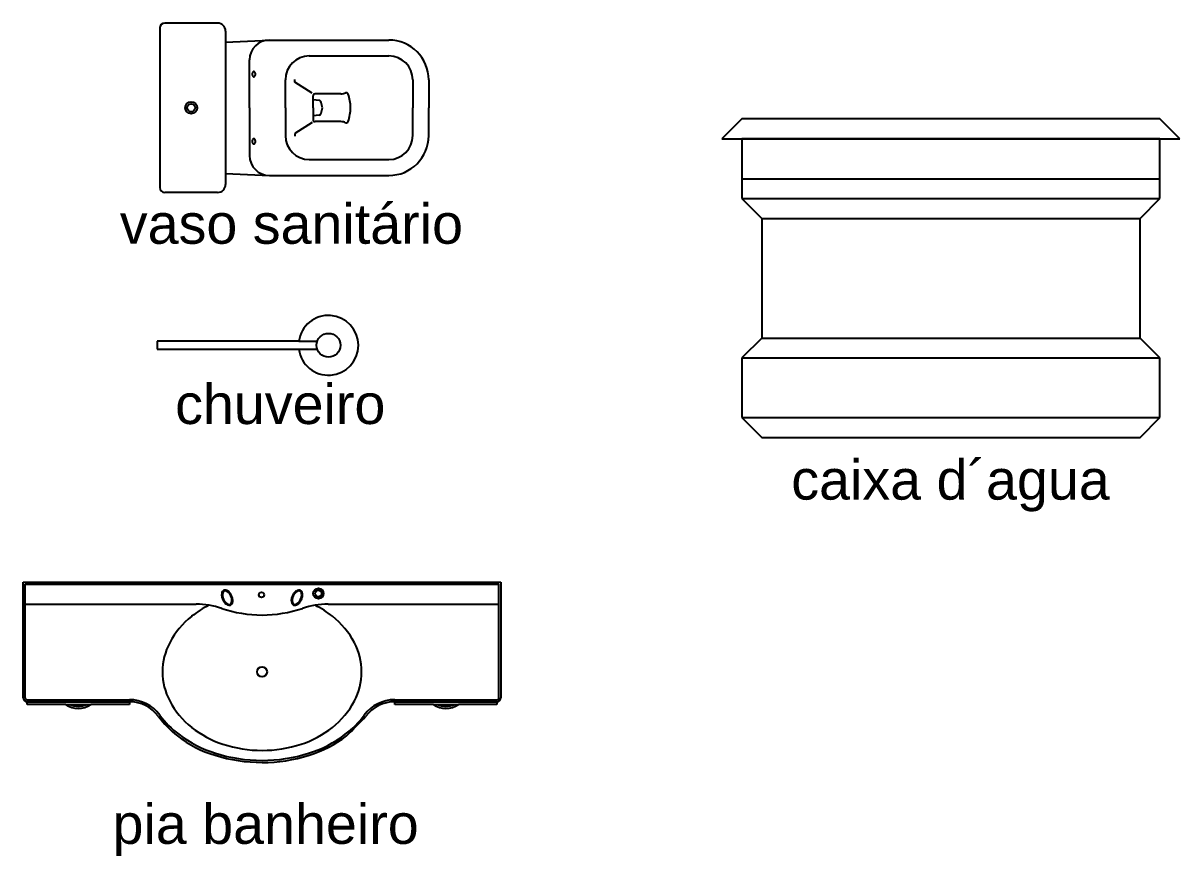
# Model space of a CAD drawing. Header units: centimetres. Extents: x 1216 to 2218, y 1695 to 2254.
# Drawn here: x 1752.5 to 2043, y 2045.3 to 2254.4 of the extents above; entities that cross this region are included whole.
import ezdxf

# ---------------------------------------------------------------- set-up
doc = ezdxf.new("R2010")
doc.units = ezdxf.units.CM
doc.styles.add('texto', font='arial.ttf')

msp = doc.modelspace()

# ---------------------------------------------------------------- linework, layer by layer
for p, q in [((1801.35, 2254.41), (1788.05, 2254.41)), ((1786.85, 2253.21), (1786.85, 2213.11)), ((1803.35, 2252.41), (1803.35, 2213.91)), ((1803.35, 2249.67), (1814.35, 2250.16)), ((1814.35, 2250.16), (1844.35, 2250.16)), ((1824.35, 2246.16), (1844.35, 2246.16)), ((1809.35, 2233.16), (1809.35, 2245.16)), ((1818.35, 2233.16), (1818.35, 2240.16)), ((1820.73, 2239.6), (1820.73, 2240.29)), ((1850.35, 2240.16), (1850.35, 2233.16)), ((1854.35, 2240.16), (1854.35, 2233.16)), ((1825.11, 2236.83), (1820.73, 2239.6)), ((1825.31, 2233.16), (1825.31, 2236.14)), ((1826.81, 2235.01), (1825.31, 2235.14)), ((1832.32, 2236.64), (1825.81, 2236.64)), ((1809.35, 2233.16), (1809.35, 2221.16)), ((1818.35, 2233.16), (1818.35, 2226.16)), ((1825.31, 2233.16), (1825.31, 2230.17)), ((1826.81, 2231.3), (1825.31, 2231.17)), ((1850.35, 2226.16), (1850.35, 2233.16)), ((1854.35, 2226.16), (1854.35, 2233.16)), ((1825.11, 2229.48), (1820.73, 2226.71)), ((1832.32, 2229.67), (1825.81, 2229.67)), ((1932.99, 2230.35), (1927.99, 2225.35)), ((2037.99, 2230.35), (1932.99, 2230.35)), ((2042.99, 2225.35), (2037.99, 2230.35)), ((1820.73, 2226.71), (1820.73, 2226.02)), ((1927.99, 2225.35), (2042.99, 2225.35)), ((2037.99, 2225.35), (1932.99, 2225.35)), ((1932.99, 2225.35), (1932.99, 2210.35)), ((2037.99, 2210.35), (2037.99, 2225.35)), ((1824.35, 2220.16), (1844.35, 2220.16)), ((1803.35, 2216.64), (1814.35, 2216.16)), ((1814.35, 2216.16), (1844.35, 2216.16)), ((1932.99, 2215.35), (2037.99, 2215.35)), ((1801.35, 2211.91), (1788.05, 2211.91)), ((1932.99, 2210.35), (2037.99, 2210.35)), ((1932.99, 2210.35), (1937.99, 2205.35)), ((2032.99, 2205.35), (2037.99, 2210.35)), ((1937.99, 2205.35), (2032.99, 2205.35)), ((1937.99, 2205.35), (1937.99, 2175.35)), ((2032.99, 2175.35), (2032.99, 2205.35)), ((1821.75, 2174.52), (1786.18, 2174.52)), ((1786.18, 2174.52), (1786.18, 2172.52)), ((1821.75, 2174.52), (1826.35, 2174.52)), ((1937.99, 2175.35), (1932.99, 2170.35)), ((1937.99, 2175.35), (2032.99, 2175.35)), ((2037.99, 2170.35), (2032.99, 2175.35)), ((1786.18, 2172.52), (1821.75, 2172.52)), ((1821.75, 2172.52), (1826.35, 2172.52)), ((1932.99, 2170.35), (2037.99, 2170.35)), ((1932.99, 2170.35), (1932.99, 2155.35)), ((2037.99, 2155.35), (2037.99, 2170.35)), ((1932.99, 2155.35), (2037.99, 2155.35)), ((1932.99, 2155.35), (1937.99, 2150.35)), ((2032.99, 2150.35), (2037.99, 2155.35)), ((1937.99, 2150.35), (2032.99, 2150.35)), ((1752.5, 2085.03), (1752.5, 2114.03)), ((1752.5, 2114.03), (1872.5, 2114.03)), ((1753, 2085.03), (1753, 2113.53)), ((1753, 2113.53), (1872, 2113.53)), ((1872, 2085.03), (1872, 2113.53)), ((1872.5, 2114.03), (1872.5, 2085.03)), ((1753, 2108.53), (1795.94, 2108.53)), ((1829.06, 2108.53), (1872, 2108.53)), ((1753.5, 2084.53), (1779.17, 2084.53)), ((1753.5, 2084.03), (1779.17, 2084.03)), ((1753.5, 2083.33), (1753.5, 2084.03)), ((1763.2, 2083.33), (1753.5, 2083.33)), ((1763.2, 2083.33), (1764.17, 2083.33)), ((1764.17, 2083.33), (1768.5, 2083.33)), ((1768.5, 2083.33), (1769.47, 2083.33)), ((1779.17, 2083.33), (1769.47, 2083.33)), ((1779.17, 2084.03), (1779.17, 2083.33)), ((1845.82, 2084.53), (1871.5, 2084.53)), ((1845.82, 2084.03), (1871.5, 2084.03)), ((1845.82, 2083.33), (1845.82, 2084.03)), ((1855.52, 2083.33), (1845.82, 2083.33)), ((1855.52, 2083.33), (1856.5, 2083.33)), ((1856.5, 2083.33), (1860.82, 2083.33)), ((1860.82, 2083.33), (1861.8, 2083.33)), ((1871.5, 2083.33), (1861.8, 2083.33)), ((1871.5, 2084.03), (1871.5, 2083.33))]:
    msp.add_line(p, q)
for centre, radius in [((1794.7, 2233.16), 1.5), ((1794.7, 2233.16), 1), ((1829.18, 2173.52), 3), ((1826.65, 2111.2), 1.31), ((1826.65, 2111.2), 0.805), ((1812.36, 2110.84), 0.653), ((1812.5, 2091.53), 1.25)]:
    msp.add_circle(centre, radius)
for centre, radius, start, end in [((1788.05, 2253.21), 1.2, 90, 180), ((1801.35, 2252.41), 2, 0, 90), ((1814.35, 2245.16), 5, 90, 180), ((1844.35, 2240.16), 10, 0, 90), ((1824.35, 2240.16), 6, 90, 180), ((1844.35, 2240.16), 6, 0, 90), ((1810.95, 2241.59), 0.967, 164.5629, 180), ((1810.95, 2241.59), 0.967, 180, 195.4371), ((1810.69, 2241.66), 0.694, 146.3099, 164.5629), ((1810.69, 2241.52), 0.694, 195.4371, 213.6901), ((1810.52, 2241.78), 0.493, 121.8535, 146.3099), ((1810.52, 2241.41), 0.493, 213.6901, 238.1465), ((1810.41, 2241.95), 0.294, 90, 121.8535), ((1810.41, 2241.24), 0.294, 238.1465, 270), ((1810.41, 2241.95), 0.294, 58.1465, 90), ((1810.41, 2241.24), 0.294, 270, 301.8535), ((1810.31, 2241.78), 0.493, 33.6901, 58.1465), ((1810.31, 2241.41), 0.493, 301.8535, 326.3099), ((1810.14, 2241.66), 0.694, 15.4371, 33.6901), ((1810.14, 2241.52), 0.694, 326.3099, 344.5629), ((1809.88, 2241.59), 0.967, 0, 15.4371), ((1809.88, 2241.59), 0.967, 344.5629, 360), ((1832.15, 2240.1), 3.47, 272.8237, 292.69), ((1833.68, 2236.44), 0.5, 13.9425, 112.69), ((1825.81, 2236.14), 0.5, 90, 180), ((1826.72, 2234.35), 0.67, 14.1141, 81.8789), ((1822.17, 2232.71), 5.5, 4.685, 19.1599), ((1823.12, 2232.97), 11.61, 0.9159, 18.0203), ((1826.72, 2231.96), 0.67, 278.1211, 345.8859), ((1822.17, 2233.61), 5.5, 340.8401, 355.315), ((1823.12, 2233.34), 11.61, 341.9797, 359.0841), ((1825.81, 2230.17), 0.5, 180, 270), ((1832.15, 2226.21), 3.47, 67.31, 87.1763), ((1833.68, 2229.87), 0.5, 247.31, 346.0575), ((1810.69, 2224.79), 0.694, 146.3099, 164.5629), ((1810.52, 2224.9), 0.493, 121.8535, 146.3099), ((1810.41, 2225.07), 0.294, 90, 121.8535), ((1810.41, 2225.07), 0.294, 58.1465, 90), ((1810.31, 2224.9), 0.493, 33.6901, 58.1465), ((1810.14, 2224.79), 0.694, 15.4371, 33.6901), ((1824.35, 2226.16), 6, 180, 270), ((1844.35, 2226.16), 10, 270, 0), ((1844.35, 2226.16), 6, 270, 0), ((1810.95, 2224.72), 0.967, 164.5629, 180), ((1810.95, 2224.72), 0.967, 180, 195.4371), ((1810.69, 2224.65), 0.694, 195.4371, 213.6901), ((1810.52, 2224.54), 0.493, 213.6901, 238.1465), ((1810.41, 2224.37), 0.294, 238.1465, 270), ((1810.41, 2224.37), 0.294, 270, 301.8535), ((1810.31, 2224.54), 0.493, 301.8535, 326.3099), ((1810.14, 2224.65), 0.694, 326.3099, 344.5629), ((1809.88, 2224.72), 0.967, 0, 15.4371), ((1809.88, 2224.72), 0.967, 344.5629, 360), ((1814.35, 2221.16), 5, 180, 270), ((1801.35, 2213.91), 2, 270, 0), ((1788.05, 2213.11), 1.2, 180, 270), ((1829.18, 2173.52), 7.5, 187.6623, 172.3377), ((1803.23, 2111.3), 0.772, 114.2101, 148.4998), ((1803.23, 2111.3), 0.772, 79.9205, 114.2101), ((1803.23, 2111.3), 0.572, 79.9205, 114.2101), ((1803.1, 2110.58), 1.5, 55.4867, 79.9205), ((1821.9, 2110.58), 1.5, 100.0795, 124.5133), ((1821.77, 2111.3), 0.772, 65.7899, 100.0795), ((1821.77, 2111.3), 0.572, 65.7899, 100.0795), ((1821.77, 2111.3), 0.772, 31.5002, 65.7899), ((1804.61, 2110.82), 2.26, 172.9335, 190.0869), ((1803.85, 2110.92), 1.5, 148.4998, 172.9335), ((1805.66, 2111.01), 3.33, 190.0869, 204.2101), ((1804.61, 2110.82), 2.06, 172.9335, 190.0869), ((1803.85, 2110.92), 1.3, 148.4998, 172.9335), ((1805.66, 2111.01), 3.13, 190.0869, 204.2101), ((1805.66, 2111.01), 3.33, 204.2101, 218.3334), ((1803.23, 2111.3), 0.572, 114.2101, 148.4998), ((1805.66, 2111.01), 3.13, 204.2101, 218.3334), ((1804.82, 2110.35), 2.06, 218.3334, 235.4867), ((1803.1, 2110.58), 1.3, 55.4867, 79.9205), ((1802.67, 2109.95), 2.06, 38.3334, 55.4867), ((1802.67, 2109.95), 2.26, 38.3334, 55.4867), ((1801.83, 2109.29), 3.13, 24.2101, 38.3334), ((1801.83, 2109.29), 3.33, 24.2101, 38.3334), ((1801.83, 2109.29), 3.13, 10.0869, 24.2101), ((1803.64, 2109.38), 1.3, 328.4998, 352.9335), ((1801.83, 2109.29), 3.33, 10.0869, 24.2101), ((1802.88, 2109.48), 2.06, 352.9335, 10.0869), ((1803.64, 2109.38), 1.5, 328.4998, 352.9335), ((1802.88, 2109.48), 2.26, 352.9335, 10.0869), ((1822.11, 2109.48), 2.26, 169.9131, 187.0665), ((1821.36, 2109.38), 1.5, 187.0665, 211.5002), ((1823.17, 2109.29), 3.33, 155.7899, 169.9131), ((1822.11, 2109.48), 2.06, 169.9131, 187.0665), ((1821.36, 2109.38), 1.3, 187.0665, 211.5002), ((1823.17, 2109.29), 3.13, 155.7899, 169.9131), ((1823.17, 2109.29), 3.33, 141.6666, 155.7899), ((1823.17, 2109.29), 3.13, 141.6666, 155.7899), ((1822.33, 2109.95), 2.26, 124.5133, 141.6666), ((1822.33, 2109.95), 2.06, 124.5133, 141.6666), ((1821.9, 2110.58), 1.3, 100.0795, 124.5133), ((1820.18, 2110.35), 2.06, 304.5133, 321.6666), ((1819.34, 2111.01), 3.13, 321.6666, 335.7899), ((1819.34, 2111.01), 3.33, 321.6666, 335.7899), ((1821.77, 2111.3), 0.572, 31.5002, 65.7899), ((1819.34, 2111.01), 3.13, 335.7899, 349.9131), ((1821.15, 2110.92), 1.3, 7.0665, 31.5002), ((1819.34, 2111.01), 3.33, 335.7899, 349.9131), ((1820.39, 2110.82), 2.06, 349.9131, 7.0665), ((1821.15, 2110.92), 1.5, 7.0665, 31.5002), ((1820.39, 2110.82), 2.26, 349.9131, 7.0665), ((1810.6, 2085.49), 25.47, 116.5933, 128.2804), ((1795.94, 2088.53), 20, 71.2758, 90), ((1812.5, 2137.38), 31.58, 251.2758, 270), ((1804.82, 2110.35), 2.26, 218.3334, 235.4867), ((1804.39, 2109.72), 1.5, 235.4867, 259.9205), ((1804.39, 2109.72), 1.3, 235.4867, 259.9205), ((1804.26, 2109), 0.772, 259.9205, 294.2101), ((1804.26, 2109), 0.572, 259.9205, 294.2101), ((1804.26, 2109), 0.572, 294.2101, 328.4998), ((1804.26, 2109), 0.772, 294.2101, 328.4998), ((1812.5, 2137.38), 31.58, 270, 288.7242), ((1820.74, 2109), 0.772, 211.5002, 245.7899), ((1820.74, 2109), 0.572, 211.5002, 245.7899), ((1820.74, 2109), 0.772, 245.7899, 280.0795), ((1820.74, 2109), 0.572, 245.7899, 280.0795), ((1820.61, 2109.72), 1.3, 280.0795, 304.5133), ((1820.61, 2109.72), 1.5, 280.0795, 304.5133), ((1820.18, 2110.35), 2.26, 304.5133, 321.6666), ((1829.06, 2088.53), 20, 90, 108.7242), ((1814.4, 2085.49), 25.47, 51.7196, 63.4067), ((1807.69, 2089.18), 20.77, 128.2804, 152.3071), ((1817.31, 2089.18), 20.77, 27.6929, 51.7196), ((1803.21, 2091.53), 15.71, 152.3071, 180), ((1821.79, 2091.53), 15.71, 0, 27.6929), ((1803.21, 2091.53), 15.71, 180, 207.6929), ((1821.79, 2091.53), 15.71, 332.3071, 0), ((1753.5, 2085.03), 1, 180, 270), ((1753.5, 2085.03), 0.5, 180, 270), ((1766.34, 2087.76), 5.43, 234.6741, 305.3259), ((1766.34, 2087.76), 4.92, 243.956, 296.044), ((1779.17, 2075.03), 9.5, 36.445, 90), ((1779.17, 2075.03), 9, 36.445, 90), ((1807.69, 2093.88), 20.77, 207.6929, 231.7196), ((1817.31, 2093.88), 20.77, 308.2804, 332.3071), ((1845.82, 2075.03), 9.5, 90, 143.555), ((1845.82, 2075.03), 9, 90, 143.555), ((1858.66, 2087.79), 5.45, 234.8702, 305.1298), ((1858.66, 2087.76), 4.92, 243.956, 296.044), ((1871.5, 2085.03), 0.5, 270, 0), ((1871.5, 2085.03), 1, 270, 0), ((1808.09, 2096.91), 27.25, 217.3282, 231.9424), ((1805.99, 2094.83), 23.83, 216.445, 232.8255), ((1819.01, 2094.83), 23.83, 307.1745, 323.555), ((1632.5, 2278.99), 286.21, 314.6708, 316.0586), ((1810.6, 2097.58), 25.47, 231.7196, 251.8976), ((1814.4, 2097.58), 25.47, 288.1024, 308.2804), ((1808.3, 2096.87), 27.35, 231.5488, 253.8385), ((1809.93, 2100.03), 30.35, 232.8255, 252.5617), ((1815.07, 2100.03), 30.35, 287.4383, 307.1745), ((1815.53, 2099.14), 29.86, 287.1087, 307.504), ((1812.5, 2103.38), 31.58, 251.8976, 270), ((1812.5, 2103.38), 31.58, 270, 288.1024), ((1812.5, 2108.22), 39.43, 252.5617, 270), ((1812.5, 2108.22), 38.93, 252.5617, 270), ((1812.5, 2108.22), 38.93, 270, 287.4383), ((1812.65, 2107.23), 38.45, 269.7746, 287.6636)]:
    msp.add_arc(centre, radius, start, end)

# ---------------------------------------------------------------- texts
at = {"char_height": 10, "attachment_point": 1, "style": 'texto'}
for s, insert in [('vaso sanitário', (1776.78, 2209.01)), ('chuveiro', (1790.67, 2163.75)), ('caixa d´agua', (1945.4, 2144.77)), ('pia banheiro', (1774.95, 2058.34))]:
    msp.add_mtext_dynamic_manual_height_columns(s, width=96.9506, gutter_width=2, heights=[0], dxfattribs=dict(at, insert=insert))

doc.saveas('drawing.dxf')
